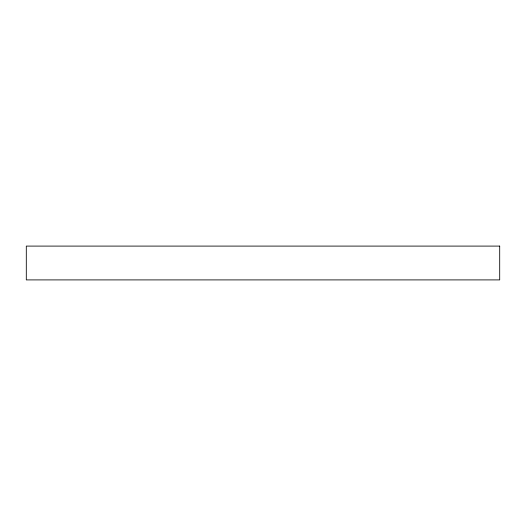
<?xml version="1.0" encoding="UTF-8"?>
<svg xmlns="http://www.w3.org/2000/svg" width="526" height="526" viewBox="0 0 526 526"><rect width="100%" height="100%" fill="white"/><g stroke="black" fill="none" stroke-linecap="round" stroke-linejoin="round"><path stroke-width="0.79" d="M499.7 246.096L26.3 246.096L26.3 279.904L499.7 279.904L499.7 246.096"/></g></svg>
